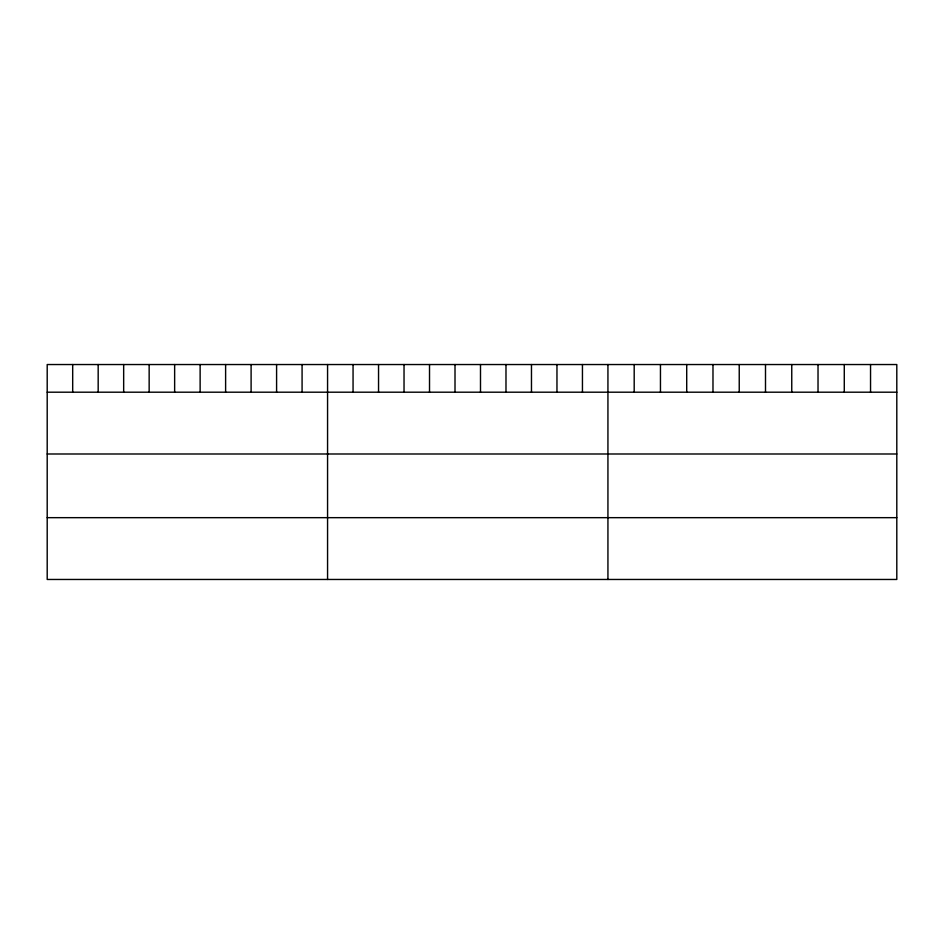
<?xml version="1.0" encoding="UTF-8"?>
<svg xmlns="http://www.w3.org/2000/svg" width="944" height="944" viewBox="0 0 944 944"><rect width="100%" height="100%" fill="white"/><g stroke="black" fill="none" stroke-linecap="round" stroke-linejoin="round"><path stroke-width="1.42" d="M896.8 392.197L896.8 579.463L47.2 579.463L47.2 364.537L896.8 364.537L896.8 392.197L47.2 392.197M47.2 453.993L896.8 453.993M47.2 517.666L896.8 517.666M870.545 364.537L870.545 392.197M844.278 364.537L844.278 392.197M818.023 364.537L818.023 392.197M791.756 364.537L791.756 392.197M765.501 364.537L765.501 392.197M739.235 364.537L739.235 392.197M712.98 364.537L712.98 392.197M686.713 364.537L686.713 392.197M660.458 364.537L660.458 392.197M634.191 364.537L634.191 392.197M607.936 364.537L607.936 579.463M582.448 364.537L582.448 392.197M556.96 364.537L556.96 392.197M531.472 364.537L531.472 392.197M505.984 364.537L505.984 392.197M480.496 364.537L480.496 392.197M455.008 364.537L455.008 392.197M429.52 364.537L429.52 392.197M404.032 364.537L404.032 392.197M378.544 364.537L378.544 392.197M353.056 364.537L353.056 392.197M327.568 364.537L327.568 579.463M302.08 364.537L302.08 392.197M276.592 364.537L276.592 392.197M251.104 364.537L251.104 392.197M225.616 364.537L225.616 392.197M200.128 364.537L200.128 392.197M174.64 364.537L174.64 392.197M149.152 364.537L149.152 392.197M123.664 364.537L123.664 392.197M98.176 364.537L98.176 392.197M72.688 364.537L72.688 392.197"/></g></svg>
